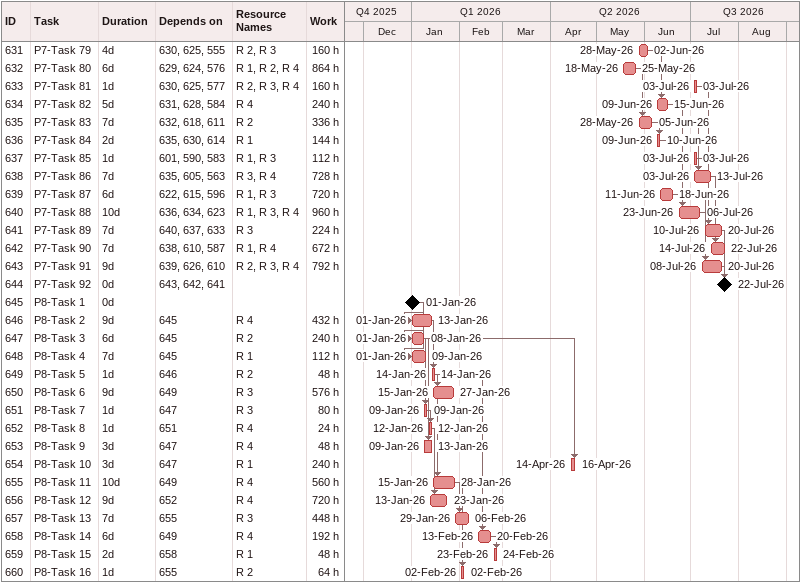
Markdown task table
| ID | Task | Duration | Start | Finish | Predecessors | Resources | Work (h) |
|---|---|---|---|---|---|---|---|
| 631 | P7-Task 79 | 4d | 2026-05-28 | 2026-06-02 | 630, 625, 555 | R 2, R 3 | 160 |
| 632 | P7-Task 80 | 6d | 2026-05-18 | 2026-05-25 | 629, 624, 576 | R 1, R 2, R 4 | 864 |
| 633 | P7-Task 81 | 1d | 2026-07-03 | 2026-07-03 | 630, 625, 577 | R 2, R 3, R 4 | 160 |
| 634 | P7-Task 82 | 5d | 2026-06-09 | 2026-06-15 | 631, 628, 584 | R 4 | 240 |
| 635 | P7-Task 83 | 7d | 2026-05-28 | 2026-06-05 | 632, 618, 611 | R 2 | 336 |
| 636 | P7-Task 84 | 2d | 2026-06-09 | 2026-06-10 | 635, 630, 614 | R 1 | 144 |
| 637 | P7-Task 85 | 1d | 2026-07-03 | 2026-07-03 | 601, 590, 583 | R 1, R 3 | 112 |
| 638 | P7-Task 86 | 7d | 2026-07-03 | 2026-07-13 | 635, 605, 563 | R 3, R 4 | 728 |
| 639 | P7-Task 87 | 6d | 2026-06-11 | 2026-06-18 | 622, 615, 596 | R 1, R 3 | 720 |
| 640 | P7-Task 88 | 10d | 2026-06-23 | 2026-07-06 | 636, 634, 623 | R 1, R 3, R 4 | 960 |
| 641 | P7-Task 89 | 7d | 2026-07-10 | 2026-07-20 | 640, 637, 633 | R 3 | 224 |
| 642 | P7-Task 90 | 7d | 2026-07-14 | 2026-07-22 | 638, 610, 587 | R 1, R 4 | 672 |
| 643 | P7-Task 91 | 9d | 2026-07-08 | 2026-07-20 | 639, 626, 610 | R 2, R 3, R 4 | 792 |
| 644 | P7-Task 92 | 0d | 2026-07-22 | 2026-07-22 | 643, 642, 641 |  |  |
| 645 | P8-Task 1 | 0d | 2026-01-01 | 2026-01-01 |  |  |  |
| 646 | P8-Task 2 | 9d | 2026-01-01 | 2026-01-13 | 645 | R 4 | 432 |
| 647 | P8-Task 3 | 6d | 2026-01-01 | 2026-01-08 | 645 | R 2 | 240 |
| 648 | P8-Task 4 | 7d | 2026-01-01 | 2026-01-09 | 645 | R 1 | 112 |
| 649 | P8-Task 5 | 1d | 2026-01-14 | 2026-01-14 | 646 | R 2 | 48 |
| 650 | P8-Task 6 | 9d | 2026-01-15 | 2026-01-27 | 649 | R 3 | 576 |
| 651 | P8-Task 7 | 1d | 2026-01-09 | 2026-01-09 | 647 | R 3 | 80 |
| 652 | P8-Task 8 | 1d | 2026-01-12 | 2026-01-12 | 651 | R 4 | 24 |
| 653 | P8-Task 9 | 3d | 2026-01-09 | 2026-01-13 | 647 | R 4 | 48 |
| 654 | P8-Task 10 | 3d | 2026-04-14 | 2026-04-16 | 647 | R 1 | 240 |
| 655 | P8-Task 11 | 10d | 2026-01-15 | 2026-01-28 | 649 | R 4 | 560 |
| 656 | P8-Task 12 | 9d | 2026-01-13 | 2026-01-23 | 652 | R 4 | 720 |
| 657 | P8-Task 13 | 7d | 2026-01-29 | 2026-02-06 | 655 | R 3 | 448 |
| 658 | P8-Task 14 | 6d | 2026-02-13 | 2026-02-20 | 649 | R 4 | 192 |
| 659 | P8-Task 15 | 2d | 2026-02-23 | 2026-02-24 | 658 | R 1 | 48 |
| 660 | P8-Task 16 | 1d | 2026-02-02 | 2026-02-02 | 655 | R 2 | 64 |
